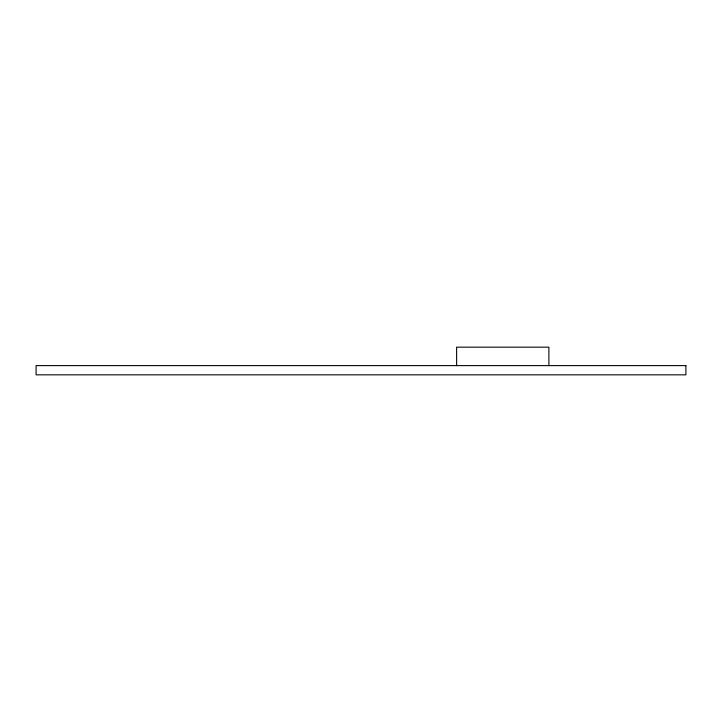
<?xml version="1.0" encoding="UTF-8"?>
<svg xmlns="http://www.w3.org/2000/svg" width="722" height="722" viewBox="0 0 722 722"><rect width="100%" height="100%" fill="white"/><g stroke="black" fill="none" stroke-linecap="round" stroke-linejoin="round"><path stroke-width="1.08" d="M548.891 365.612L548.891 347.165L456.62 347.165L456.62 365.612M685.9 365.612L36.1 365.612L36.1 374.835L685.9 374.835L685.9 365.612"/></g></svg>
